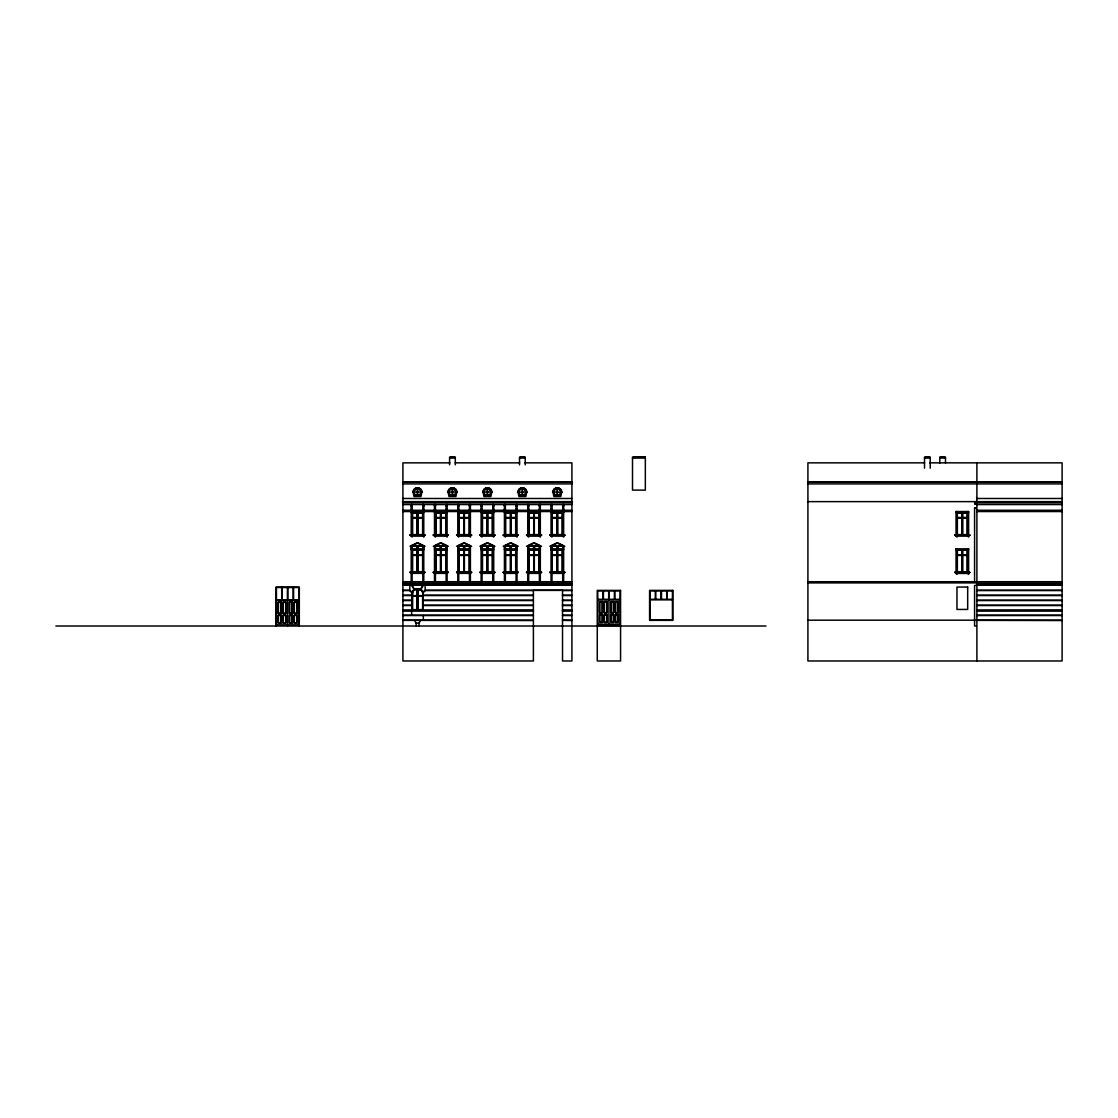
<?xml version="1.0" encoding="UTF-8"?>
<svg xmlns="http://www.w3.org/2000/svg" width="1118" height="1118" viewBox="0 0 1118 1118"><rect width="100%" height="100%" fill="white"/><g stroke="black" fill="none" stroke-linecap="round" stroke-linejoin="round"><path stroke-width="1.5" d="M402.452 501.633L402.69 502.611L402.913 501.633L572.374 501.633L572.374 502.569M422.842 610.19L422.842 592.708C422.297 587.663 412.682 587.663 412.123 592.708L412.123 610.19M412.123 512.477L411.2 511.541L411.2 534.865L409.999 534.963L411.2 536.137L423.778 536.137L424.952 535.215L423.778 534.851L423.778 511.541L422.842 512.477M423.778 573.422L424.966 572.262L423.778 572.136L423.778 546.269M435.433 512.477L434.497 511.541L434.497 534.865L433.309 534.963L434.497 536.137L447.088 536.137L448.248 535.215L447.088 534.851L447.088 511.541L446.152 512.477M447.088 573.422L448.276 572.262L447.088 572.136L447.088 546.269M458.743 512.477L457.807 511.541L457.807 534.865L456.619 534.963L457.807 536.137L470.399 536.137L471.558 535.215L470.399 534.851L470.399 511.541L469.462 512.477M470.399 573.422L471.586 572.262L470.399 572.136L470.399 546.269M482.054 512.477L481.117 511.541L481.117 534.865L479.929 534.963L481.117 536.137L493.709 536.137L494.869 535.215L493.709 534.851L493.709 511.541L492.772 512.477M493.709 573.422L494.897 572.262L493.709 572.136L493.709 546.269M505.364 512.477L504.428 511.541L504.428 534.865L503.268 535.215L504.428 536.137L517.019 536.137L518.207 534.963L517.019 534.851L517.019 511.541L516.083 512.477M517.019 573.422L518.207 572.262L517.019 572.136L517.019 546.269M528.674 512.477L527.738 511.541L527.738 534.865L526.55 534.963L527.738 536.137L540.329 536.137L541.489 535.215L540.329 534.851L540.329 511.541L539.393 512.477M540.329 573.422L541.517 572.262L540.329 572.136L540.329 546.269M551.985 512.477L551.048 511.541L551.048 534.865L549.86 534.963L551.048 536.137L563.64 536.137L564.8 535.215L563.64 534.851L563.64 511.541L562.703 512.477M563.64 573.422L564.828 572.262L563.64 572.136L563.64 546.269M969.795 535.215L968.621 534.851L968.621 511.541L956.044 511.541L956.044 534.865L954.842 534.963L956.044 536.137L968.621 536.137L969.795 535.215L954.87 535.215M969.795 572.514L968.621 572.136L968.621 548.84L956.044 548.84L956.044 572.164L954.842 572.262L956.044 573.422L968.621 573.422L969.795 572.514L954.87 572.514M421.276 492.116A3.787 3.787 0 0 1 415.603 495.4A3.787 3.787 0 0 1 415.603 488.846A3.787 3.787 0 0 1 421.276 492.116L422.311 492.255L421.793 491.599C421.528 486.623 413.45 486.623 413.185 491.599L412.668 492.255L413.702 492.116M420.899 492.213L420.801 493.01A3.424 3.424 0 0 1 418.37 495.428L417.573 495.54L417.573 488.706L418.37 488.804A3.424 3.424 0 0 1 420.801 491.235L420.899 492.032L414.065 492.032L414.177 491.235A3.424 3.424 0 0 1 416.595 488.804L417.405 488.706L417.405 495.54L416.595 495.428A3.424 3.424 0 0 1 414.177 493.01L414.065 492.213M421.849 492.199L420.941 496.49L414.023 496.49L413.129 492.199M456.228 492.116A3.787 3.787 0 0 1 450.554 495.4A3.787 3.787 0 0 1 450.554 488.846A3.787 3.787 0 0 1 456.228 492.116L457.276 492.255L456.759 491.599C456.493 486.623 448.416 486.623 448.15 491.599L447.633 492.255L448.667 492.116M455.864 492.213L455.767 493.01A3.424 3.424 0 0 1 453.335 495.428L452.538 495.54L452.538 488.706L453.335 488.804A3.424 3.424 0 0 1 455.767 491.235L455.864 492.032L449.031 492.032L449.143 491.235A3.424 3.424 0 0 1 451.56 488.804L452.357 488.706L452.357 495.54L451.56 495.428A3.424 3.424 0 0 1 449.143 493.01L449.031 492.213M456.815 492.199L455.906 496.49L448.989 496.49L448.094 492.199M491.193 492.116A3.787 3.787 0 0 1 485.519 495.4A3.787 3.787 0 0 1 485.519 488.846A3.787 3.787 0 0 1 491.193 492.116L492.241 492.255L491.71 491.599C491.445 486.623 483.381 486.623 483.116 491.599L482.585 492.255L483.633 492.116M490.83 492.213L490.732 493.01A3.424 3.424 0 0 1 488.3 495.428L487.504 495.54L487.504 488.706L488.3 488.804A3.424 3.424 0 0 1 490.732 491.235L490.83 492.032L483.996 492.032L484.094 491.235A3.424 3.424 0 0 1 486.526 488.804L487.322 488.706L487.322 495.54L486.526 495.428A3.424 3.424 0 0 1 484.094 493.01L483.996 492.213M491.78 492.199L490.872 496.49L483.954 496.49L483.06 492.199M526.159 492.116A3.787 3.787 0 0 1 520.485 495.4A3.787 3.787 0 0 1 520.485 488.846A3.787 3.787 0 0 1 526.159 492.116L527.193 492.255L526.676 491.599C526.41 486.623 518.347 486.623 518.081 491.599L517.55 492.255L518.598 492.116M518.962 492.032L519.059 491.235A3.424 3.424 0 0 1 521.491 488.804L522.288 488.706L522.288 495.54L521.491 495.428A3.424 3.424 0 0 1 519.059 493.01L518.962 492.213L525.795 492.032L525.684 491.235A3.424 3.424 0 0 0 523.266 488.804L522.469 488.706L522.469 495.54L523.266 495.428A3.424 3.424 0 0 0 525.684 493.01L525.795 492.213M526.732 492.199L525.837 496.49L518.92 496.49L518.011 492.199M561.124 492.116A3.787 3.787 0 0 1 555.45 495.4A3.787 3.787 0 0 1 555.45 488.846A3.787 3.787 0 0 1 561.124 492.116L562.158 492.255L561.641 491.599C561.376 486.623 553.298 486.623 553.033 491.599L552.516 492.255L553.564 492.116M561.697 492.199L560.803 496.49L553.885 496.49L552.977 492.199M402.913 590.57L409.733 590.57L409.873 585.217M412.794 591.562L412.528 595.475M419.04 626.01L419.04 623.103L420.522 620.532M422.981 585.217L420.368 589.535A7.854 7.854 0 0 0 414.68 589.535M423.387 585.217L420.689 589.675A3.578 3.578 0 0 1 422.967 592.442M974.575 508.019L975.735 508.019L974.589 508.047L974.575 580.563M974.616 502.527L975.539 502.429M412.123 548.84L411.2 549.763L423.778 549.763L422.842 548.84M422.842 549.763L423.778 548.84L411.2 548.84L412.123 549.763M435.433 548.84L434.497 549.763L447.088 549.763L446.152 548.84M446.152 549.763L447.088 548.84L434.497 548.84L435.433 549.763M458.743 548.84L457.807 549.763L470.399 549.763L469.462 548.84M422.842 592.47L425.092 590.22L571.913 590.22M422.842 592.959L425.245 590.57L533.398 590.57M469.462 549.763L470.399 548.84L457.807 548.84L458.743 549.763M482.054 548.84L481.117 549.763L493.709 549.763L492.772 548.84M492.772 549.763L493.709 548.84L481.117 548.84L482.054 549.763M505.364 548.84L504.428 549.763L517.019 549.763L516.083 548.84M516.083 549.763L517.019 548.84L504.428 548.84L505.364 549.763M528.674 548.84L527.738 549.763L540.329 549.763L539.393 548.84M539.393 549.763L540.329 548.84L527.738 548.84L528.674 549.763M551.985 548.84L551.048 549.763L563.64 549.763L562.703 548.84M562.703 549.763L563.64 548.84L551.048 548.84L551.985 549.763M967.685 512.477L968.621 511.541M967.685 549.763L968.621 548.84M415.98 589.549L416.721 589.452M411.2 573.422L409.999 572.262L411.2 572.136L411.2 546.269M434.497 573.422L433.309 572.262L434.497 572.136L434.497 546.269M457.807 573.422L456.619 572.262L457.807 572.136L457.807 546.269M481.117 573.422L479.929 572.262L481.117 572.136L481.117 546.269M504.428 573.422L503.24 572.262L504.428 572.136L504.428 546.269M527.738 573.422L526.55 572.262L527.738 572.136L527.738 546.269M551.048 573.422L549.86 572.262L551.048 572.136L551.048 546.269M449.59 458.073L455.305 458.073M519.521 458.073L525.236 458.073M632.509 458.073L645.338 458.073M924.516 458.073L930.218 458.073M939.791 458.073L945.493 458.073M449.953 462.852L402.913 462.852L402.913 660.976L533.398 660.976L533.398 590.388L562.522 590.388L562.522 660.976L571.913 660.976L571.913 462.852L524.873 462.852M455.18 462.852L519.646 462.852M924.628 462.852L807.909 462.852L807.909 660.976L1062.1 660.976L1062.1 462.852L929.701 462.852M402.913 481.788L571.913 481.788M807.909 481.788L1062.1 481.788M402.913 482.179L571.913 482.179M807.909 482.179L1062.1 482.179M402.913 482.235L571.913 482.235M807.909 482.235L1062.1 482.235M402.913 483.912L571.913 483.912M807.909 483.912L1062.1 483.912M402.913 498.488L571.913 498.488M976.741 498.488L1062.1 498.488M807.909 501.633L1062.1 501.633M402.913 502.793L571.913 502.793M976.741 502.793L1062.1 502.793M402.913 504.553L571.913 504.553M976.741 504.553L1062.1 504.553M411.2 505.378L412.123 505.378M422.842 505.378L423.778 505.378M434.497 505.378L435.433 505.378M446.152 505.378L447.088 505.378M457.807 505.378L458.743 505.378M469.462 505.378L470.399 505.378M481.117 505.378L482.054 505.378M492.772 505.378L493.709 505.378M504.428 505.378L505.364 505.378M516.083 505.378L517.019 505.378M527.738 505.378L528.674 505.378M539.393 505.378L540.329 505.378M551.048 505.378L551.985 505.378M562.703 505.378L563.64 505.378M411.2 505.937L412.123 505.937M422.842 505.937L423.778 505.937M434.497 505.937L435.433 505.937M446.152 505.937L447.088 505.937M457.807 505.937L458.743 505.937M469.462 505.937L470.399 505.937M481.117 505.937L482.054 505.937M492.772 505.937L493.709 505.937M504.428 505.937L505.364 505.937M516.083 505.937L517.019 505.937M527.738 505.937L528.674 505.937M539.393 505.937L540.329 505.937M551.048 505.937L551.985 505.937M562.703 505.937L563.64 505.937M411.2 506.049L412.123 506.049M422.842 506.049L423.778 506.049M434.497 506.049L435.433 506.049M446.152 506.049L447.088 506.049M457.807 506.049L458.743 506.049M469.462 506.049L470.399 506.049M481.117 506.049L482.054 506.049M492.772 506.049L493.709 506.049M504.428 506.049L505.364 506.049M516.083 506.049L517.019 506.049M527.738 506.049L528.674 506.049M539.393 506.049L540.329 506.049M551.048 506.049L551.985 506.049M562.703 506.049L563.64 506.049M411.2 509.053L412.123 509.053M422.842 509.053L423.778 509.053M434.497 509.053L435.433 509.053M446.152 509.053L447.088 509.053M457.807 509.053L458.743 509.053M469.462 509.053L470.399 509.053M481.117 509.053L482.054 509.053M492.772 509.053L493.709 509.053M504.428 509.053L505.364 509.053M516.083 509.053L517.019 509.053M527.738 509.053L528.674 509.053M539.393 509.053L540.329 509.053M551.048 509.053L551.985 509.053M562.703 509.053L563.64 509.053M411.2 509.864L412.123 509.864M422.842 509.864L423.778 509.864M434.497 509.864L435.433 509.864M446.152 509.864L447.088 509.864M457.807 509.864L458.743 509.864M469.462 509.864L470.399 509.864M481.117 509.864L482.054 509.864M492.772 509.864L493.709 509.864M504.428 509.864L505.364 509.864M516.083 509.864L517.019 509.864M527.738 509.864L528.674 509.864M539.393 509.864L540.329 509.864M551.048 509.864L551.985 509.864M562.703 509.864L563.64 509.864M402.913 510.381L571.913 510.381M976.741 510.381L1062.1 510.381M402.913 510.633L571.913 510.633M976.741 510.633L1062.1 510.633M402.913 511.541L571.913 511.541M976.741 511.541L1062.1 511.541M422.436 512.882L417.783 512.882L417.783 517.536L422.436 517.536M445.747 512.882L441.093 512.882L441.093 517.536L445.747 517.536M469.057 512.882L464.389 512.882L464.389 517.536L469.057 517.536M505.769 512.882L510.437 512.882L510.437 517.536L505.769 517.536M529.08 512.882L533.733 512.882L533.733 517.536L529.08 517.536M552.39 512.882L557.043 512.882L557.043 517.536L552.39 517.536M422.436 518.123L417.783 518.123L417.783 534.446M445.747 518.123L441.093 518.123L441.093 534.446M469.057 518.123L464.389 518.123L464.389 534.446M505.769 518.123L510.437 518.123L510.437 534.446M529.08 518.123L533.733 518.123L533.733 534.446M552.39 518.123L557.043 518.123L557.043 534.446M409.999 534.963L424.966 534.963M433.309 534.963L448.276 534.963M456.619 534.963L471.586 534.963M479.929 534.963L494.897 534.963M503.24 534.963L518.207 534.963M526.55 534.963L541.517 534.963M549.86 534.963L564.828 534.963M954.842 534.963L969.809 534.963M410.026 535.215L424.952 535.215M433.337 535.215L448.248 535.215M456.647 535.215L471.558 535.215M479.957 535.215L494.869 535.215M503.268 535.215L518.179 535.215M526.578 535.215L541.489 535.215M549.874 535.215L564.8 535.215M411.2 547.554L412.123 547.554M417.014 547.554L417.95 547.554M422.842 547.554L423.778 547.554M434.497 547.554L435.433 547.554M440.324 547.554L441.261 547.554M446.152 547.554L447.088 547.554M457.807 547.554L458.743 547.554M463.635 547.554L464.571 547.554M469.462 547.554L470.399 547.554M481.117 547.554L482.054 547.554M486.945 547.554L487.881 547.554M492.772 547.554L493.709 547.554M504.428 547.554L505.364 547.554M510.255 547.554L511.192 547.554M516.083 547.554L517.019 547.554M527.738 547.554L528.674 547.554M533.566 547.554L534.502 547.554M539.393 547.554L540.329 547.554M551.048 547.554L551.985 547.554M556.876 547.554L557.812 547.554M562.703 547.554L563.64 547.554M422.436 550.168L417.783 550.168L417.783 554.835L422.436 554.835M445.747 550.168L441.093 550.168L441.093 554.835L445.747 554.835M469.057 550.168L464.389 550.168L464.389 554.835L469.057 554.835M505.769 550.168L510.437 550.168L510.437 554.835L505.769 554.835M529.08 550.168L533.733 550.168L533.733 554.835L529.08 554.835M552.39 550.168L557.043 550.168L557.043 554.835L552.39 554.835M422.436 555.422L417.783 555.422L417.783 571.731L422.436 571.731M445.747 555.422L441.093 555.422L441.093 571.731L445.747 571.731M469.057 555.422L464.389 555.422L464.389 571.731L469.057 571.731M505.769 555.422L510.437 555.422L510.437 571.731L505.769 571.731M529.08 555.422L533.733 555.422L533.733 571.731L529.08 571.731M552.39 555.422L557.043 555.422L557.043 571.731L552.39 571.731M409.999 572.262L424.966 572.262M433.309 572.262L448.276 572.262M456.619 572.262L471.586 572.262M479.929 572.262L494.897 572.262M503.24 572.262L518.207 572.262M526.55 572.262L541.517 572.262M549.86 572.262L564.828 572.262M954.842 572.262L969.809 572.262M410.026 572.514L424.952 572.514M433.337 572.514L448.248 572.514M456.647 572.514L471.558 572.514M479.957 572.514L494.869 572.514M503.268 572.514L518.179 572.514M526.578 572.514L541.489 572.514M549.874 572.514L564.8 572.514M402.913 581.723L571.913 581.723M807.909 581.723L1062.1 581.723M807.909 582.897L976.894 582.897M402.913 583.358L571.913 583.358M976.741 583.358L1062.1 583.358M402.913 583.666L571.913 583.666M976.741 583.666L1062.1 583.666M402.913 584.295L571.913 584.295M976.741 584.295L1062.1 584.295M402.913 585.217L571.913 585.217M975.748 585.217L1062.1 585.217M402.913 590.22L409.873 590.22L412.137 592.47M976.741 590.22L1062.1 590.22M562.522 590.57L571.913 590.57M976.741 590.57L1062.1 590.57M402.913 595.209L412.123 595.209M422.842 595.209L533.398 595.209M562.522 595.209L571.913 595.209M976.741 595.209L1062.1 595.209M402.913 595.559L412.123 595.559M422.842 595.559L533.398 595.559M562.522 595.559L571.913 595.559M976.741 595.559L1062.1 595.559M422.436 596.062L417.783 596.062L417.783 609.631L422.436 609.631M597.725 599.318L620.099 599.318M650.047 599.318L672.435 599.318M597.725 599.793L620.099 599.793M650.047 599.793L672.435 599.793M276.453 599.905L298.827 599.905M402.913 600.212L412.123 600.212M422.842 600.212L533.398 600.212M562.522 600.212L571.913 600.212M976.741 600.212L1062.1 600.212M276.453 600.38L298.827 600.38M402.913 600.562L412.123 600.562M422.842 600.562L533.398 600.562M562.522 600.562L571.913 600.562M976.741 600.562L1062.1 600.562M402.913 605.201L412.123 605.201M422.842 605.201L533.398 605.201M562.522 605.201L571.913 605.201M976.741 605.201L1062.1 605.201M402.913 605.551L412.123 605.551M422.842 605.551L533.398 605.551M562.522 605.551L571.913 605.551M976.741 605.551L1062.1 605.551M412.123 610.037L422.842 610.037M402.913 610.26L533.398 610.19M562.522 610.19L571.913 610.26M976.741 610.26L1062.1 610.19M402.913 610.414L533.398 610.414M562.522 610.414L571.913 610.414M976.741 610.414L1062.1 610.414M402.913 610.959L533.398 610.959M562.522 610.959L571.913 610.959M976.741 610.959L1062.1 610.959M402.913 615.193L533.398 615.193M562.522 615.193L571.913 615.193M976.741 615.193L1062.1 615.193M402.913 615.543L533.398 615.543M562.522 615.543L571.913 615.543M976.741 615.543L1062.1 615.543M402.913 620.183L533.398 620.183M562.522 620.183L571.913 620.183M807.909 620.183L1062.1 620.183M402.913 620.364L533.398 620.532M562.522 620.364L571.913 620.532M976.741 620.364L1062.1 620.532M414.652 620.532L416.134 623.103L419.04 623.103M597.725 624.263L620.099 624.263M276.453 624.85L298.827 624.85M597.264 625.423L620.574 625.423M55.9 626.01L765.998 626.01M975.707 626.01L974.589 626.01L974.575 585.455M417.741 589.424L419.711 589.731M420.158 589.885L421.137 590.402M421.416 590.388L417.755 589.242L417.601 595.642L422.618 595.642C424.672 594.538 420.228 588.208 422.255 591.729M956.044 511.541L956.966 512.477M956.044 548.84L956.966 549.763M409.733 590.57L412.123 592.959M411.997 585.217L414.61 589.535M411.578 585.217L414.289 589.675M425.245 590.57L425.092 585.217M560.761 492.032L560.649 491.235A3.424 3.424 0 0 0 558.231 488.804L557.421 488.706L557.421 495.54L558.231 495.428A3.424 3.424 0 0 0 560.649 493.01L560.761 492.213L553.927 492.032L554.025 491.235A3.424 3.424 0 0 1 556.457 488.804L557.253 488.706L557.253 495.54L556.457 495.428A3.424 3.424 0 0 1 554.025 493.01L553.927 492.213M976.894 462.852L976.894 660.976M968.621 536.137L968.621 537.045L967.685 536.137M968.621 573.422L968.621 574.331L967.685 573.422M967.685 572.164L967.685 548.84L968.621 549.763L956.044 549.763L956.966 548.84L956.966 572.164M967.28 534.446L967.28 518.123L962.626 518.123L962.626 534.446M962.039 534.446L962.039 518.123L957.371 518.123L957.371 534.446M956.966 536.137L956.966 537.045L956.044 536.137M956.966 573.422L956.966 574.331L956.044 573.422M945.493 463.131L945.493 457.024L939.791 457.024L939.791 463.131M944.417 457.024L940.867 457.024M930.218 468.19L930.218 457.024L924.516 457.024L924.516 468.19M929.142 457.024L925.592 457.024M667.18 590.863L667.18 599.318M666.719 590.863L666.719 599.318M661.479 590.863L661.479 599.318M661.004 590.863L661.004 599.318M655.763 590.863L655.763 599.318M655.302 590.863L655.302 599.318M644.247 457.024L633.599 457.024M620.099 625.423L620.099 590.863L597.725 590.863L597.725 625.423M614.858 590.863L614.858 599.318M614.397 590.863L614.397 599.318M609.142 590.863L609.142 599.318M608.919 599.793L608.919 625.423M608.681 590.863L608.681 599.318M603.441 590.863L603.441 599.318M602.965 590.863L602.965 599.318M563.863 504.553L562.466 504.553M563.64 504.903L563.64 510.381M563.64 536.137L563.64 537.045L562.703 536.137M563.64 581.723L563.64 573.366L551.048 573.366L551.048 581.723M562.703 504.903L562.703 510.381M562.703 546.269L562.703 572.164M562.703 573.366L562.703 581.723M562.298 534.446L562.298 518.123L557.63 518.123L557.63 534.446M557.812 546.269L557.812 548.84M556.876 546.269L556.876 548.84M552.208 504.553L550.811 504.553M551.985 504.903L551.985 510.381M551.985 536.137L551.985 537.045L551.048 536.137M551.985 546.269L551.985 572.164M551.985 573.366L551.985 581.723M551.048 504.903L551.048 510.381M540.553 504.553L539.155 504.553M540.329 504.903L540.329 510.381M540.329 536.137L540.329 537.045L539.393 536.137M540.329 581.723L540.329 573.366L527.738 573.366L527.738 581.723M539.393 504.903L539.393 510.381M539.393 546.269L539.393 572.164M539.393 573.366L539.393 581.723M538.988 534.446L538.988 518.123L534.32 518.123L534.32 534.446M534.502 546.269L534.502 548.84M533.566 546.269L533.566 548.84M528.898 504.553L527.5 504.553M528.674 504.903L528.674 510.381M528.674 536.137L528.674 537.045L527.738 536.137M528.674 546.269L528.674 572.164M528.674 573.366L528.674 581.723M527.738 504.903L527.738 510.381M525.236 464.822L525.236 457.024L519.521 457.024L519.521 464.822M524.146 457.024L520.611 457.024M517.243 504.553L515.845 504.553M517.019 504.903L517.019 510.381M517.019 536.137L517.019 537.045L516.083 536.137M517.019 581.723L517.019 573.366L504.428 573.366L504.428 581.723M516.083 504.903L516.083 510.381M516.083 546.269L516.083 572.164M516.083 573.366L516.083 581.723M515.678 534.446L515.678 518.123L511.01 518.123L511.01 534.446M511.192 546.269L511.192 548.84M510.255 546.269L510.255 548.84M505.588 504.553L504.19 504.553M505.364 504.903L505.364 510.381M505.364 536.137L505.364 537.045L504.428 536.137M505.364 546.269L505.364 572.164M505.364 573.366L505.364 581.723M504.428 504.903L504.428 510.381M493.946 504.553L492.535 504.553M493.709 504.903L493.709 510.381M493.709 536.137L493.709 537.045L492.772 536.137M493.709 581.723L493.709 573.366L481.117 573.366L481.117 581.723M492.772 504.903L492.772 510.381M492.772 546.269L492.772 572.164M492.772 573.366L492.772 581.723M492.367 534.446L492.367 518.123L487.7 518.123L487.7 534.446M487.881 546.269L487.881 548.84M487.127 534.446L487.127 518.123L482.459 518.123L482.459 534.446M486.945 546.269L486.945 548.84M482.291 504.553L480.894 504.553M482.054 504.903L482.054 510.381M482.054 536.137L482.054 537.045L481.117 536.137M482.054 546.269L482.054 572.164M482.054 573.366L482.054 581.723M481.117 504.903L481.117 510.381M470.636 504.553L469.239 504.553M470.399 504.903L470.399 510.381M470.399 536.137L470.399 537.045L469.462 536.137M470.399 581.723L470.399 573.366L457.807 573.366L457.807 581.723M469.462 504.903L469.462 510.381M469.462 546.269L469.462 572.164M469.462 573.366L469.462 581.723M464.571 546.269L464.571 548.84M463.816 534.446L463.816 518.123L459.149 518.123L459.149 534.446M463.635 546.269L463.635 548.84M458.981 504.553L457.583 504.553M458.743 504.903L458.743 510.381M458.743 536.137L458.743 537.045L457.807 536.137M458.743 546.269L458.743 572.164M458.743 573.366L458.743 581.723M457.807 504.903L457.807 510.381M455.305 464.822L455.305 457.024L449.59 457.024L449.59 464.822M454.215 457.024L450.68 457.024M447.326 504.553L445.928 504.553M447.088 504.903L447.088 510.381M447.088 536.137L447.088 537.045L446.152 536.137M447.088 581.723L447.088 573.366L434.497 573.366L434.497 581.723M446.152 504.903L446.152 510.381M446.152 546.269L446.152 572.164M446.152 573.366L446.152 581.723M441.261 546.269L441.261 548.84M440.506 534.446L440.506 518.123L435.838 518.123L435.838 534.446M440.324 546.269L440.324 548.84M435.671 504.553L434.273 504.553M435.433 504.903L435.433 510.381M435.433 536.137L435.433 537.045L434.497 536.137M435.433 546.269L435.433 572.164M435.433 573.366L435.433 581.723M434.497 504.903L434.497 510.381M424.015 504.553L422.618 504.553M423.778 504.903L423.778 510.381M423.778 536.137L423.778 537.045L422.842 536.137M423.778 581.723L423.778 573.366L411.2 573.366L411.2 581.723M423.317 615.543L423.317 619.763M422.842 504.903L422.842 510.381M422.842 546.269L422.842 572.164M422.842 573.366L422.842 581.723M417.95 546.269L417.95 548.84M417.783 589.424L417.783 595.475M417.196 534.446L417.196 518.123L412.528 518.123L412.528 534.446M417.196 589.424L417.196 595.475M417.014 546.269L417.014 548.84M416.134 623.103L416.134 626.01M412.36 504.553L410.963 504.553M412.123 504.903L412.123 510.381M412.123 536.137L412.123 537.045L411.2 536.137M412.123 546.269L412.123 572.164M412.123 573.366L412.123 581.723M411.662 610.959L411.662 615.193M411.2 504.903L411.2 510.381M299.303 626.01L299.303 587.062L275.992 587.062L275.992 626.01M298.827 626.01L298.827 587.523L276.453 587.523L276.453 626.01M293.587 587.523L293.587 599.905M293.126 587.523L293.126 599.905M287.871 587.523L287.871 599.905M287.647 600.38L287.647 626.01M287.41 587.523L287.41 599.905M282.169 587.523L282.169 599.905M281.694 587.523L281.694 599.905M412.011 592.442A3.578 3.578 0 0 1 414.247 589.759M553.117 490.984A4.374 4.374 0 0 1 561.557 490.984M518.151 490.984A4.374 4.374 0 0 1 526.592 490.984M483.186 490.984A4.374 4.374 0 0 1 491.641 490.984M448.234 490.984A4.374 4.374 0 0 1 456.675 490.984M413.269 490.984A4.374 4.374 0 0 1 421.71 490.984M412.374 592.484L412.36 595.642L417.377 595.642L417.377 589.242L413.926 590.136L412.374 592.484M974.589 503.813L975.735 503.855L974.644 503.785M412.123 511.541L411.2 512.477L423.778 512.477L422.842 511.541L422.842 534.865L412.123 534.851L412.123 511.541M435.433 511.541L434.497 512.477L447.088 512.477L446.152 511.541L446.152 534.865L435.433 534.851L435.433 511.541M458.743 511.541L457.807 512.477L470.399 512.477L469.462 511.541L469.462 534.865L458.743 534.851L458.743 511.541M482.054 511.541L481.117 512.477L493.709 512.477L492.772 511.541L492.772 534.865L482.054 534.851L482.054 511.541M505.364 511.541L504.428 512.477L517.019 512.477L516.083 511.541L516.083 534.865L505.364 534.851L505.364 511.541M528.674 511.541L527.738 512.477L540.329 512.477L539.393 511.541L539.393 534.865L528.674 534.851L528.674 511.541M551.985 511.541L551.048 512.477L563.64 512.477L562.703 511.541L562.703 534.865L551.985 534.851L551.985 511.541M956.966 511.541L956.044 512.477L968.621 512.477L967.685 511.541L967.685 534.865L956.966 534.851L956.966 511.541M417.489 542.663L409.999 546.269L424.966 546.269L417.489 542.663M417.489 543.166L411.438 545.808L423.54 545.808L417.489 543.166M440.799 542.663L433.309 546.269L448.276 546.269L440.799 542.663M440.799 543.166L434.748 545.808L446.851 545.808L440.799 543.166M464.11 542.663L456.619 546.269L471.586 546.269L464.11 542.663M464.11 543.166L458.059 545.808L470.161 545.808L464.11 543.166M487.42 542.663L479.929 546.269L494.897 546.269L487.42 542.663M487.42 543.166L481.369 545.808L493.457 545.808L487.42 543.166M510.716 542.663L503.24 546.269L518.207 546.269L510.716 542.663M510.716 543.166L504.665 545.808L516.768 545.808L510.716 543.166M534.027 542.663L526.55 546.269L541.517 546.269L534.027 542.663M534.027 543.166L527.976 545.808L540.078 545.808L534.027 543.166M557.337 542.663L549.86 546.269L564.828 546.269L557.337 542.663M557.337 543.166L551.286 545.808L563.388 545.808L557.337 543.166M645.338 457.024L632.509 457.024L632.509 490.117L645.338 490.117L645.338 457.024M417.377 512.701L412.36 512.701L412.36 517.718L417.377 517.718L417.377 512.701M422.618 512.701L417.601 512.701L417.601 517.718L422.618 517.718L422.618 512.701M440.674 512.701L435.671 512.701L435.671 517.718L440.674 517.718L440.674 512.701M445.928 512.701L440.911 512.701L440.911 517.718L445.928 517.718L445.928 512.701M463.984 512.701L458.981 512.701L458.981 517.718L463.984 517.718L463.984 512.701M469.239 512.701L464.222 512.701L464.222 517.718L469.239 517.718L469.239 512.701M487.294 512.701L482.291 512.701L482.291 517.718L487.294 517.718L487.294 512.701M492.535 512.701L487.532 512.701L487.532 517.718L492.535 517.718L492.535 512.701M510.605 512.701L505.588 512.701L505.588 517.718L510.605 517.718L510.605 512.701M515.845 512.701L510.842 512.701L510.842 517.718L515.845 517.718L515.845 512.701M533.915 512.701L528.898 512.701L528.898 517.718L533.915 517.718L533.915 512.701M539.155 512.701L534.152 512.701L534.152 517.718L539.155 517.718L539.155 512.701M557.225 512.701L552.208 512.701L552.208 517.718L557.225 517.718L557.225 512.701M562.466 512.701L557.463 512.701L557.463 517.718L562.466 517.718L562.466 512.701M962.221 512.701L957.204 512.701L957.204 517.718L962.221 517.718L962.221 512.701M967.461 512.701L962.444 512.701L962.444 517.718L967.461 517.718L967.461 512.701M417.196 512.882L412.528 512.882L412.528 517.536L417.196 517.536L417.196 512.882M440.506 512.882L435.838 512.882L435.838 517.536L440.506 517.536L440.506 512.882M463.816 512.882L459.149 512.882L459.149 517.536L463.816 517.536L463.816 512.882M487.127 512.882L482.459 512.882L482.459 517.536L487.127 517.536L487.127 512.882M492.367 512.882L487.7 512.882L487.7 517.536L492.367 517.536L492.367 512.882M515.678 512.882L511.01 512.882L511.01 517.536L515.678 517.536L515.678 512.882M538.988 512.882L534.32 512.882L534.32 517.536L538.988 517.536L538.988 512.882M562.298 512.882L557.63 512.882L557.63 517.536L562.298 517.536L562.298 512.882M962.039 512.882L957.371 512.882L957.371 517.536L962.039 517.536L962.039 512.882M967.28 512.882L962.626 512.882L962.626 517.536L967.28 517.536L967.28 512.882M417.377 517.955L412.36 517.955L412.36 534.614L417.377 534.614L417.377 517.955M422.618 517.955L417.601 517.955L417.601 534.614L422.618 534.614L422.618 517.955M440.674 517.955L435.671 517.955L435.671 534.614L440.674 534.614L440.674 517.955M445.928 517.955L440.911 517.955L440.911 534.614L445.928 534.614L445.928 517.955M463.984 517.955L458.981 517.955L458.981 534.614L463.984 534.614L463.984 517.955M469.239 517.955L464.222 517.955L464.222 534.614L469.239 534.614L469.239 517.955M487.294 517.955L482.291 517.955L482.291 534.614L487.294 534.614L487.294 517.955M492.535 517.955L487.532 517.955L487.532 534.614L492.535 534.614L492.535 517.955M510.605 517.955L505.588 517.955L505.588 534.614L510.605 534.614L510.605 517.955M515.845 517.955L510.842 517.955L510.842 534.614L515.845 534.614L515.845 517.955M533.915 517.955L528.898 517.955L528.898 534.614L533.915 534.614L533.915 517.955M539.155 517.955L534.152 517.955L534.152 534.614L539.155 534.614L539.155 517.955M557.225 517.955L552.208 517.955L552.208 534.614L557.225 534.614L557.225 517.955M562.466 517.955L557.463 517.955L557.463 534.614L562.466 534.614L562.466 517.955M962.221 517.955L957.204 517.955L957.204 534.614L962.221 534.614L962.221 517.955M967.461 517.955L962.444 517.955L962.444 534.614L967.461 534.614L967.461 517.955M417.377 550L412.36 550L412.36 555.017L417.377 555.017L417.377 550M422.618 550L417.601 550L417.601 555.017L422.618 555.017L422.618 550M440.674 550L435.671 550L435.671 555.017L440.674 555.017L440.674 550M445.928 550L440.911 550L440.911 555.017L445.928 555.017L445.928 550M463.984 550L458.981 550L458.981 555.017L463.984 555.017L463.984 550M469.239 550L464.222 550L464.222 555.017L469.239 555.017L469.239 550M487.294 550L482.291 550L482.291 555.017L487.294 555.017L487.294 550M492.535 550L487.532 550L487.532 555.017L492.535 555.017L492.535 550M510.605 550L505.588 550L505.588 555.017L510.605 555.017L510.605 550M515.845 550L510.842 550L510.842 555.017L515.845 555.017L515.845 550M533.915 550L528.898 550L528.898 555.017L533.915 555.017L533.915 550M539.155 550L534.152 550L534.152 555.017L539.155 555.017L539.155 550M557.225 550L552.208 550L552.208 555.017L557.225 555.017L557.225 550M562.466 550L557.463 550L557.463 555.017L562.466 555.017L562.466 550M962.221 550L957.204 550L957.204 555.017L962.221 555.017L962.221 550M967.461 550L962.444 550L962.444 555.017L967.461 555.017L967.461 550M417.196 550.168L412.528 550.168L412.528 554.835L417.196 554.835L417.196 550.168M440.506 550.168L435.838 550.168L435.838 554.835L440.506 554.835L440.506 550.168M463.816 550.168L459.149 550.168L459.149 554.835L463.816 554.835L463.816 550.168M487.127 550.168L482.459 550.168L482.459 554.835L487.127 554.835L487.127 550.168M492.367 550.168L487.7 550.168L487.7 554.835L492.367 554.835L492.367 550.168M515.678 550.168L511.01 550.168L511.01 554.835L515.678 554.835L515.678 550.168M538.988 550.168L534.32 550.168L534.32 554.835L538.988 554.835L538.988 550.168M562.298 550.168L557.63 550.168L557.63 554.835L562.298 554.835L562.298 550.168M962.039 550.168L957.371 550.168L957.371 554.835L962.039 554.835L962.039 550.168M967.28 550.168L962.626 550.168L962.626 554.835L967.28 554.835L967.28 550.168M417.377 555.241L412.36 555.241L412.36 571.913L417.377 571.913L417.377 555.241M422.618 555.241L417.601 555.241L417.601 571.913L422.618 571.913L422.618 555.241M440.674 555.241L435.671 555.241L435.671 571.913L440.674 571.913L440.674 555.241M445.928 555.241L440.911 555.241L440.911 571.913L445.928 571.913L445.928 555.241M463.984 555.241L458.981 555.241L458.981 571.913L463.984 571.913L463.984 555.241M469.239 555.241L464.222 555.241L464.222 571.913L469.239 571.913L469.239 555.241M487.294 555.241L482.291 555.241L482.291 571.913L487.294 571.913L487.294 555.241M492.535 555.241L487.532 555.241L487.532 571.913L492.535 571.913L492.535 555.241M510.605 555.241L505.588 555.241L505.588 571.913L510.605 571.913L510.605 555.241M515.845 555.241L510.842 555.241L510.842 571.913L515.845 571.913L515.845 555.241M533.915 555.241L528.898 555.241L528.898 571.913L533.915 571.913L533.915 555.241M539.155 555.241L534.152 555.241L534.152 571.913L539.155 571.913L539.155 555.241M557.225 555.241L552.208 555.241L552.208 571.913L557.225 571.913L557.225 555.241M562.466 555.241L557.463 555.241L557.463 571.913L562.466 571.913L562.466 555.241M962.221 555.241L957.204 555.241L957.204 571.913L962.221 571.913L962.221 555.241M967.461 555.241L962.444 555.241L962.444 571.913L967.461 571.913L967.461 555.241M417.196 555.422L412.528 555.422L412.528 571.731L417.196 571.731L417.196 555.422M440.506 555.422L435.838 555.422L435.838 571.731L440.506 571.731L440.506 555.422M463.816 555.422L459.149 555.422L459.149 571.731L463.816 571.731L463.816 555.422M487.127 555.422L482.459 555.422L482.459 571.731L487.127 571.731L487.127 555.422M492.367 555.422L487.7 555.422L487.7 571.731L492.367 571.731L492.367 555.422M515.678 555.422L511.01 555.422L511.01 571.731L515.678 571.731L515.678 555.422M538.988 555.422L534.32 555.422L534.32 571.731L538.988 571.731L538.988 555.422M562.298 555.422L557.63 555.422L557.63 571.731L562.298 571.731L562.298 555.422M962.039 555.422L957.371 555.422L957.371 571.731L962.039 571.731L962.039 555.422M967.28 555.422L962.626 555.422L962.626 571.731L967.28 571.731L967.28 555.422M571.913 583.945L402.913 583.945L571.913 584.029M1062.1 583.945L976.741 583.945L1062.1 584.029M967.685 587.062L956.966 587.062L956.966 609.436L967.685 609.436L967.685 587.062M620.574 590.388L597.264 590.388L597.264 660.976L620.574 660.976L620.574 590.388M672.896 590.388L649.586 590.388L649.586 620.364L672.896 620.364L672.896 590.388M672.435 590.863L650.047 590.863L650.047 619.889L672.435 619.889L672.435 590.863M417.377 595.88L412.36 595.88L412.36 609.799L417.377 609.799L417.377 595.88M422.618 595.88L417.601 595.88L417.601 609.799L422.618 609.799L422.618 595.88M417.196 596.062L412.528 596.062L412.528 609.631L417.196 609.631L417.196 596.062M602.448 601.54L599.472 601.54L599.472 612.902L602.448 612.902L602.448 601.54M607.158 601.54L604.195 601.54L604.195 612.902L607.158 612.902L607.158 601.54M613.628 601.54L610.666 601.54L610.666 612.902L613.628 612.902L613.628 601.54M618.352 601.54L615.375 601.54L615.375 612.902L618.352 612.902L618.352 601.54M602.211 601.777L599.709 601.777L599.709 612.664L602.211 612.664L602.211 601.777M606.934 601.777L604.433 601.777L604.433 612.664L606.934 612.664L606.934 601.777M613.405 601.777L610.889 601.777L610.889 612.664L613.405 612.664L613.405 601.777M618.114 601.777L615.613 601.777L615.613 612.664L618.114 612.664L618.114 601.777M281.177 602.127L278.2 602.127L278.2 613.489L281.177 613.489L281.177 602.127M285.901 602.127L282.924 602.127L282.924 613.489L285.901 613.489L285.901 602.127M292.357 602.127L289.394 602.127L289.394 613.489L292.357 613.489L292.357 602.127M297.081 602.127L294.104 602.127L294.104 613.489L297.081 613.489L297.081 602.127M280.939 602.35L278.438 602.35L278.438 613.251L280.939 613.251L280.939 602.35M285.663 602.35L283.161 602.35L283.161 613.251L285.663 613.251L285.663 602.35M292.133 602.35L289.618 602.35L289.618 613.251L292.133 613.251L292.133 602.35M296.843 602.35L294.341 602.35L294.341 613.251L296.843 613.251L296.843 602.35M602.448 614.648L599.472 614.648L599.472 622.516L602.448 622.516L602.448 614.648M607.158 614.648L604.195 614.648L604.195 622.516L607.158 622.516L607.158 614.648M613.628 614.648L610.666 614.648L610.666 622.516L613.628 622.516L613.628 614.648M618.352 614.648L615.375 614.648L615.375 622.516L618.352 622.516L618.352 614.648M602.211 614.886L599.709 614.886L599.709 622.279L602.211 622.279L602.211 614.886M606.934 614.886L604.433 614.886L604.433 622.279L606.934 622.279L606.934 614.886M613.405 614.886L610.889 614.886L610.889 622.279L613.405 622.279L613.405 614.886M618.114 614.886L615.613 614.886L615.613 622.279L618.114 622.279L618.114 614.886M281.177 615.235L278.2 615.235L278.2 623.103L281.177 623.103L281.177 615.235M285.901 615.235L282.924 615.235L282.924 623.103L285.901 623.103L285.901 615.235M292.357 615.235L289.394 615.235L289.394 623.103L292.357 623.103L292.357 615.235M297.081 615.235L294.104 615.235L294.104 623.103L297.081 623.103L297.081 615.235M280.939 615.459L278.438 615.459L278.438 622.866L280.939 622.866L280.939 615.459M285.663 615.459L283.161 615.459L283.161 622.866L285.663 622.866L285.663 615.459M292.133 615.459L289.618 615.459L289.618 622.866L292.133 622.866L292.133 615.459M296.843 615.459L294.341 615.459L294.341 622.866L296.843 622.866L296.843 615.459M554.794 494.673A3.606 3.606 0 0 0 560.817 493.052A3.606 3.606 0 0 0 556.401 488.636A3.606 3.606 0 0 0 554.794 494.673M519.828 494.673A3.606 3.606 0 0 0 525.865 493.052A3.606 3.606 0 0 0 521.449 488.636A3.606 3.606 0 0 0 519.828 494.673M484.863 494.673A3.606 3.606 0 0 0 490.9 493.052A3.606 3.606 0 0 0 486.484 488.636A3.606 3.606 0 0 0 484.863 494.673M449.897 494.673A3.606 3.606 0 0 0 455.934 493.052A3.606 3.606 0 0 0 451.518 488.636A3.606 3.606 0 0 0 449.897 494.673M414.932 494.673A3.606 3.606 0 0 0 420.969 493.052A3.606 3.606 0 0 0 416.553 488.636A3.606 3.606 0 0 0 414.932 494.673"/></g></svg>
